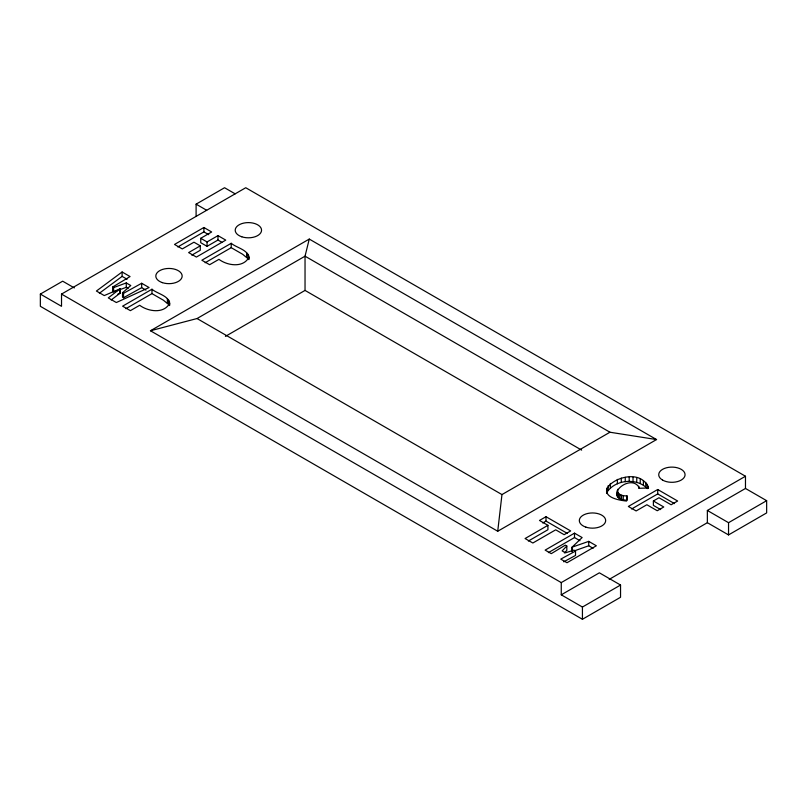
<?xml version="1.0" encoding="UTF-8"?>
<svg xmlns="http://www.w3.org/2000/svg" width="807" height="807" viewBox="0 0 807 807"><rect width="100%" height="100%" fill="white"/><g stroke="black" fill="none" stroke-linecap="round" stroke-linejoin="round"><path stroke-width="1.21" d="M627.039 495.902L626.585 501.056C575.754 495.72 637.409 458.406 648.546 487.973L639.507 488.285C631.336 471.429 600.721 498.141 627.039 500.3L627.039 495.902C623.468 496.043 617.385 495.064 617.325 490.444M497.727 531.248L501.964 494.58L609.951 432.229L656.545 439.563L497.727 531.248L150.455 330.759L309.263 239.074L656.545 439.563M309.263 239.074L305.036 256.182L305.036 290.419L581.645 450.114M169.611 303.361C163.912 314.054 148.054 311.583 139.692 305.278L130.381 310.655L122.614 306.166L151.978 289.219C157.436 294.051 170.852 295.897 169.611 305.56M248.859 257.423C243.159 268.116 227.302 265.644 218.939 259.34L209.628 264.716L201.861 260.227L231.226 243.28C236.683 248.102 250.099 249.958 248.859 259.622M647.345 484.23L647.345 488.628C637.036 477.502 614.974 479.55 606.925 492.371L606.925 487.973M564.375 552.926L566.817 550.414L566.817 546.016L565.314 545.139L551.282 553.652L545.139 550.112L574.503 533.155L582.14 537.563L572.062 547.186L572.062 551.595M566.817 546.016L562.126 550.888L565.465 552.825L573.938 550.122L575.522 551.04L575.522 555.438L563.73 561.823M145.906 290.106L141.669 287.665L123.521 297.733L122.523 297.158L122.523 292.759L130.784 285.537L126.265 282.924L113.605 287.605L112.627 287.04L112.627 291.448L113.605 292.003L113.605 287.605M111.174 299.982L120.082 293.193L120.082 288.795L104.264 295.574L96.406 291.034L122.109 271.969L130.058 276.559L112.627 287.04M120.082 288.795L108.289 297.894L116.329 302.534L149.083 287.544L141.669 283.267L123.521 293.324L122.523 292.759M99.372 293.244L122.109 276.377L122.109 271.969M609.184 579.376L707.356 522.694L707.356 510.468L745.476 488.457L745.476 476.241L561.258 582.593L561.258 594.82L599.369 572.819L620.543 585.045L620.543 597.271L582.432 619.272L40.35 306.307L40.35 294.081L62.674 281.189L74.325 287.917M196.101 216.387L196.101 204.161L224.558 187.728L235.15 193.841M40.35 294.081L61.524 306.307L61.524 294.081L245.742 187.728L745.476 476.241M221.864 242.271L217.981 240.032L207.056 246.347L200.731 242.695L200.731 238.297L211.656 231.982L203.889 227.493L174.524 244.45L182.301 248.929L193.952 242.201L200.277 245.853L200.277 250.261L191.804 255.153M177.792 246.962L203.889 231.891L208.751 234.696M200.277 245.853L188.626 252.581L196.394 257.07L225.758 240.113L217.981 235.634L207.056 241.939L200.731 238.297M205.129 262.749L231.226 247.678L242.604 254.245L247.991 258.654L247.991 254.245M125.872 308.688L151.978 293.617L163.357 300.184L168.744 304.592L168.744 300.184M150.455 330.759L197.049 318.533L305.036 256.182L609.951 432.229M225.405 336.388L305.036 290.419M547.933 525.327L525.075 538.531L532.852 543.01L555.7 529.816L564.154 534.698L570.66 530.935L545.996 516.702L539.49 520.454L547.933 525.327L547.933 529.735L528.343 541.043M542.738 522.976L545.996 521.1L567.442 533.477M548.397 552.624L574.503 537.563L579.951 540.71M653.377 500.986L658.986 497.748L671.131 504.768L677.638 501.016L657.715 489.506L628.35 506.463L636.128 510.952L646.871 504.738L657.261 510.74L663.768 506.988L653.377 500.986L653.377 505.384L660.651 509.58M631.619 508.975L657.715 493.914L674.491 503.598M561.258 594.82L582.432 607.046L620.543 585.045M707.356 510.468L728.539 522.694L766.65 500.683L766.65 512.909L728.539 534.92L707.356 522.694M575.522 551.04L560.764 559.13L566.998 562.731L596.363 545.784L588.727 541.376L572.062 547.186M117.893 294.091L120.082 293.193M114.574 291.63L117.509 290.51M574.503 550.808L588.727 545.774L593.095 548.296M119.698 289.713L126.265 287.332L128.071 288.371M745.476 488.457L766.65 500.683M196.101 204.161L206.683 210.274M197.049 318.533L501.964 494.58M122.109 276.377L127.082 279.242M61.524 294.081L561.258 582.593M617.375 495.992L617.728 489.254M728.539 522.694L728.539 534.92M657.715 489.506L657.715 493.914M648.203 486.147L648.203 488.346M645.802 482.334L645.802 486.742M643.391 480.609L643.391 485.017M640.244 479.096L640.244 483.494M638.781 486.248L638.781 488.447M636.753 477.976L636.753 482.384M633.031 477.3L633.031 481.698M629.188 477.078L629.188 481.476M625.254 477.341L625.254 481.739M623.246 495.659L623.246 500.068M621.531 495.236L621.531 499.644M621.279 478.097L621.279 482.495M619.998 494.54L619.998 498.938M618.707 493.642L618.707 498.04M617.839 492.653L617.839 497.062M617.355 479.388L617.355 483.786M610.354 483.433L610.354 487.842M608.155 485.703L608.155 490.101M606.582 490.212L606.582 493.511M588.727 541.376L588.727 545.774M582.432 607.046L582.432 619.272M574.503 533.155L574.503 537.563M572.193 547.267L572.193 551.665M545.996 516.702L545.996 521.1M248.748 255.819L248.748 259.118M246.629 252.712L246.629 257.12M231.226 243.28L231.226 247.678M217.981 235.634L217.981 240.032M207.056 241.939L207.056 246.347M203.889 227.493L203.889 231.891M169.5 301.757L169.5 305.056M167.382 298.651L167.382 303.059M151.978 289.219L151.978 293.617M141.669 283.267L141.669 287.665M126.265 282.924L126.265 287.332M123.521 293.324L123.521 297.733M119.94 288.714L119.94 293.123M585.902 527.142A13.174 7.606 0 0 0 605.664 520.555A13.174 7.606 0 0 0 585.902 513.968A13.174 7.606 0 0 0 585.902 527.142M662.577 480.084A13.174 7.606 0 0 0 684.618 476.675A13.174 7.606 0 0 0 668.478 467.364A13.174 7.606 0 0 0 662.577 480.084M162.399 282.642A13.174 7.606 0 0 0 182.16 276.055A13.174 7.606 0 0 0 162.399 269.467A13.174 7.606 0 0 0 162.399 282.642M241.797 236.794A13.174 7.606 0 0 0 261.559 230.207A13.174 7.606 0 0 0 241.797 223.62A13.174 7.606 0 0 0 241.797 236.794"/></g></svg>
